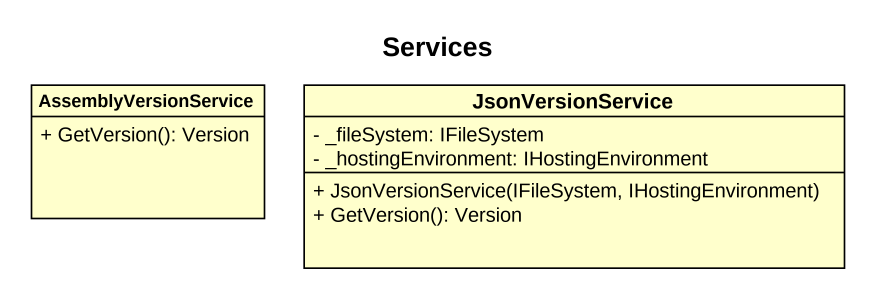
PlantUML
@startuml
title Services
hide circle
hide empty members
skinparam classAttributeIconSize 0
class AssemblyVersionService {
  + GetVersion(): Version
}
class JsonVersionService {
  - _fileSystem: IFileSystem
  - _hostingEnvironment: IHostingEnvironment
  + JsonVersionService(IFileSystem, IHostingEnvironment)
  + GetVersion(): Version
}
@enduml
